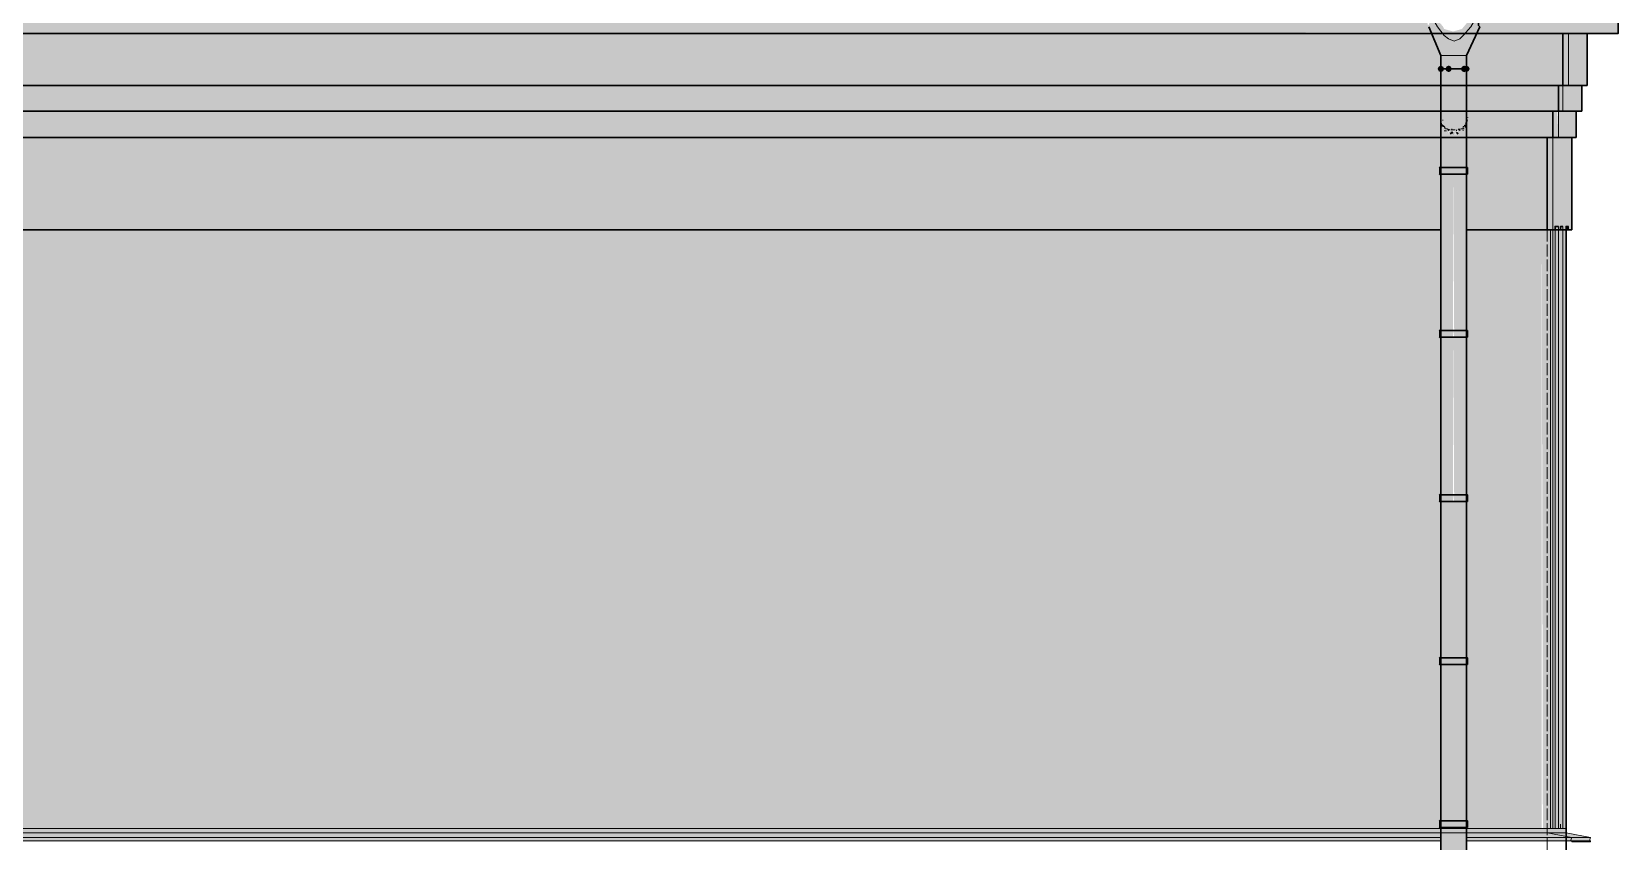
# Model space of a CAD drawing. Header units: millimetres. Extents: x -11345 to 411485, y -9810 to 73012.
# Drawn here: x 315756 to 321813, y 11870 to 14960 of the extents above; entities that cross this region are included whole.
import ezdxf

# ---------------------------------------------------------------- set-up
doc = ezdxf.new("R2010")
doc.units = ezdxf.units.MM
doc.linetypes.add('PDF_IMPORT', pattern=[1, 0.8, -0.2])
for name, color, linetype, true_color in [('PDF _Крыша', 9, 'Continuous', 0x808080), ('PDF _Обобщенные модели', 7, 'Continuous', 0xb5bcbf), ('PDF _Ограждение', 7, 'Continuous', 0x7f7f7f), ('PDF _Стены штриховка поверхности', 7, 'Continuous', 0xcacbcc)]:
    doc.layers.add(name, color=color, linetype=linetype, true_color=true_color)
doc.layers.add('PDF _Линии', color=7, linetype='Continuous')
doc.layers.add('PDF _Стены наружные', color=7, linetype='Continuous')

msp = doc.modelspace()

# ---------------------------------------------------------------- hatches: boundary and pattern name
at = {"layer": 'PDF _Крыша', "transparency": 33554559}
for points in [[(321063.9962, 15030.30085), (306548.9077, 15030.30085), (306527.74251, 14992.20351), (306523.50947, 14987.97047), (306523.50947, 14966.80528), (306519.27643, 14958.3392), (306519.27643, 14954.10616), (318545.33838, 14954.10616), (321097.86051, 14958.3392), (321093.62747, 14966.80528), (321089.39443, 14979.50439), (321089.39443, 14983.73743), (321085.16139, 14987.97047), (321085.16139, 14992.20351)], [(321813.24399, 15030.30085), (321305.27938, 15030.30085), (321279.88115, 14987.97047), (321284.11419, 14975.27135), (321271.41508, 14954.10616), (321813.24399, 14954.10616)]]:
    msp.add_hatch(color=256, dxfattribs=at).paths.add_polyline_path(points)
at = {"layer": 'PDF _Линии', "transparency": 33554559}
for points in [[(321148.65697, 14818.64894), (321144.42393, 14827.11501), (321135.95785, 14831.34805), (321127.49177, 14827.11501), (321123.25874, 14818.64894), (321127.49177, 14810.18286), (321135.95785, 14805.94982), (321144.42393, 14810.18286)], [(321148.65697, 14818.64894), (321144.42393, 14827.11501), (321135.95785, 14831.34805), (321127.49177, 14827.11501), (321123.25874, 14818.64894), (321127.49177, 14810.18286), (321135.95785, 14805.94982), (321144.42393, 14810.18286)], [(321178.28823, 14818.64894), (321174.0552, 14827.11501), (321165.58912, 14831.34805), (321157.12304, 14827.11501), (321152.89, 14818.64894), (321157.12304, 14810.18286), (321165.58912, 14805.94982), (321174.0552, 14810.18286)], [(321237.55077, 14818.64894), (321233.31773, 14827.11501), (321224.85166, 14831.34805), (321216.38558, 14827.11501), (321212.15254, 14818.64894), (321216.38558, 14810.18286), (321224.85166, 14805.94982), (321233.31773, 14810.18286)], [(321246.01685, 14818.64894), (321241.78381, 14827.11501), (321233.31773, 14831.34805), (321224.85166, 14827.11501), (321220.61862, 14818.64894), (321224.85166, 14810.18286), (321233.31773, 14805.94982), (321241.78381, 14810.18286)], [(321246.01685, 14818.64894), (321241.78381, 14827.11501), (321233.31773, 14831.34805), (321224.85166, 14827.11501), (321220.61862, 14818.64894), (321224.85166, 14810.18286), (321233.31773, 14805.94982), (321241.78381, 14810.18286)]]:
    msp.add_hatch(color=256, dxfattribs=at).paths.add_polyline_path(points)
at = {"layer": 'PDF _Обобщенные модели', "transparency": 33554559}
h = msp.add_hatch(color=256, dxfattribs=at)
h.paths.add_polyline_path([(321106.32658, 15007.01914), (321102.09354, 15013.3687), (321093.62747, 15026.06781), (321085.16139, 15038.76693), (321089.39443, 15026.06781), (321093.62747, 15013.3687), (321093.62747, 14996.43655), (321089.39443, 14987.97047), (321089.39443, 14979.50439), (321093.62747, 14962.57224), (321102.09354, 14949.87312), (321106.32658, 14932.94097), (321110.55962, 14924.47489), (321135.95785, 14869.4454), (321135.95785, 14623.92917), (321140.19089, 14611.23006), (321144.42393, 14602.76398), (321152.89, 14598.53094), (321155.00652, 14594.2979), (321152.89, 14594.2979), (321144.42393, 14602.76398), (321144.42393, 14598.53094), (321140.19089, 14606.99702), (321135.95785, 14619.69613), (321135.95785, 14606.99702), (321140.19089, 14602.76398), (321140.19089, 14598.53094), (321135.95785, 14606.99702), (321135.95785, 14441.90852), (321131.72481, 14441.90852), (321135.95785, 14416.51029), (321135.95785, 13819.65189), (321131.72481, 13819.65189), (321135.95785, 13794.25366), (321135.95785, 13193.16221), (321131.72481, 13193.16221), (321135.95785, 13167.76398), (321135.95785, 12570.90557), (321131.72481, 12570.90557), (321135.95785, 12545.50734), (321135.95785, 11948.64894), (321131.72481, 11948.64894), (321131.72481, 11923.25071), (321135.95785, 11923.25071), (321135.95785, 11322.15926), (321131.72481, 11322.15926), (321131.72481, 11296.76103), (321135.95785, 11296.76103), (321135.95785, 10699.90262), (321131.72481, 10699.90262), (321135.95785, 10674.50439), (321135.95785, 10073.41295), (321131.72481, 10073.41295), (321135.95785, 10052.24776), (321135.95785, 9451.15631), (321131.72481, 9451.15631), (321135.95785, 9425.75808), (321135.95785, 8828.89967), (321131.72481, 8828.89967), (321135.95785, 8803.50144), (321135.95785, 8202.41), (321131.72481, 8202.41), (321135.95785, 8177.01177), (321135.95785, 7580.15336), (321131.72481, 7580.15336), (321135.95785, 7554.75513), (321135.95785, 6957.89672), (321131.72481, 6957.89672), (321135.95785, 6932.49849), (321182.52127, 6932.49849), (321233.31773, 6932.49849), (321233.31773, 14602.76398), (321229.08469, 14596.41442), (321229.08469, 14602.76398), (321233.31773, 14602.76398), (321233.31773, 14615.46309), (321229.08469, 14611.23006), (321229.08469, 14606.99702), (321224.85166, 14602.76398), (321229.08469, 14611.23006), (321233.31773, 14619.69613), (321233.31773, 14869.4454), (321258.71596, 14924.47489), (321262.949, 14932.94097), (321267.18204, 14945.64009), (321271.41508, 14954.10616), (321279.88115, 14975.27135), (321284.11419, 14979.50439), (321279.88115, 14992.20351), (321279.88115, 15017.60174), (321284.11419, 15034.53389), (321284.11419, 15042.99997), (321292.58027, 15051.46604), (321267.18204, 15051.46604), (321262.949, 15042.99997), (321246.01685, 15009.13566), (321237.55077, 14996.43655), (321216.38558, 14971.03832), (321186.75431, 14962.57224), (321178.28823, 14962.57224), (321148.65697, 14971.03832), (321144.42393, 14979.50439), (321123.25874, 15004.90262), (321119.0257, 15009.13566), (321102.09354, 15051.46604), (321080.92835, 15051.46604), (321106.32658, 15009.13566)])
h.paths.add_polyline_path([(321110.55962, 14996.43655), (321110.55962, 14998.55307), (321114.79266, 14992.20351)], flags=0)
h.paths.add_polyline_path([(321207.9195, 14932.94097), (321186.75431, 14924.47489), (321203.68646, 14932.94097)], flags=0)
h.paths.add_polyline_path([(321224.85166, 14598.53094), (321226.96818, 14600.64746), (321224.85166, 14594.2979), (321220.61862, 14594.2979)], flags=0)
h.paths.add_polyline_path([(321216.38558, 14594.2979), (321212.15254, 14590.06486), (321210.03602, 14590.06486)], flags=0)
h.paths.add_polyline_path([(321220.61862, 14585.83183), (321224.85166, 14590.06486), (321220.61862, 14581.59879)], flags=0)
h.paths.add_polyline_path([(321195.22039, 14585.83183), (321186.75431, 14581.59879), (321186.75431, 14577.36575), (321182.52127, 14568.89967), (321182.52127, 14581.59879), (321186.75431, 14581.59879), (321190.98735, 14585.83183)], flags=0)
h.paths.add_polyline_path([(321186.75431, 14568.89967), (321195.22039, 14573.13271), (321195.22039, 14568.89967)], flags=0)
h.paths.add_polyline_path([(321182.52127, 14416.51029), (321186.75431, 13819.65189), (321182.52127, 13819.65189), (321186.75431, 13794.25366), (321182.52127, 13794.25366), (321186.75431, 13193.16221), (321182.52127, 13193.16221), (321186.75431, 13167.76398), (321182.52127, 13167.76398), (321182.52127, 13193.16221), (321182.52127, 13794.25366), (321182.52127, 13819.65189)], flags=0)
h.paths.add_polyline_path([(321195.22039, 14577.36575), (321199.45343, 14581.59879), (321199.45343, 14574.54372), (321198.39517, 14574.19097)], flags=0)
h.paths.add_polyline_path([(321165.58912, 14581.59879), (321169.82216, 14581.59879), (321169.82216, 14577.36575)], flags=0)
h.paths.add_polyline_path([(321157.12304, 14577.36575), (321161.35608, 14577.36575), (321169.82216, 14573.13271), (321174.0552, 14581.59879), (321174.0552, 14577.36575), (321169.82216, 14573.13271), (321174.0552, 14573.13271), (321176.17172, 14571.01619), (321169.82216, 14573.13271), (321165.58912, 14573.13271)], flags=0)
h.paths.add_polyline_path([(321148.65697, 14590.06486), (321152.89, 14590.06486), (321157.12304, 14585.83183), (321158.1813, 14583.71531), (321157.12304, 14581.59879), (321157.12304, 14585.83183), (321152.89, 14585.83183), (321152.89, 14590.06486), (321148.65697, 14585.83183)], flags=0)
h.paths.add_polyline_path([(321235.85756, 14962.57224), (321229.08469, 14954.10616), (321233.31773, 14962.57224)], flags=0)
h.paths.add_polyline_path([(321241.78381, 14971.03832), (321246.01685, 14977.38787), (321246.01685, 14975.27135), (321240.3728, 14968.21629)], flags=0)
h.paths.add_polyline_path([(321261.53799, 15000.66958), (321258.71596, 14992.20351), (321250.24989, 14983.73743), (321258.71596, 14996.43655)], flags=0)
h.paths.add_polyline_path([(321135.95785, 5709.15041), (321131.72481, 5709.15041), (321135.95785, 5683.75218), (321135.95785, 5412.83773), (321233.31773, 5412.83773), (321233.31773, 6932.49849), (321182.52127, 6928.26545), (321182.52127, 6932.49849), (321135.95785, 6928.26545), (321135.95785, 6331.40705), (321131.72481, 6331.40705), (321135.95785, 6306.00882)])
for points in [[(321135.95785, 14441.90852), (321135.95785, 14446.14156), (321131.72481, 14446.14156), (321127.49177, 14441.90852), (321131.72481, 14437.67548), (321135.95785, 14437.67548)], [(321135.95785, 14416.51029), (321135.95785, 14420.74333), (321131.72481, 14420.74333), (321127.49177, 14416.51029), (321131.72481, 14412.27725), (321135.95785, 14412.27725)], [(321135.95785, 13819.65189), (321135.95785, 13823.88492), (321131.72481, 13823.88492), (321127.49177, 13819.65189), (321131.72481, 13815.41885), (321135.95785, 13815.41885)], [(321135.95785, 13794.25366), (321135.95785, 13798.48669), (321131.72481, 13798.48669), (321127.49177, 13794.25366), (321131.72481, 13790.02062), (321135.95785, 13790.02062)], [(321135.95785, 13193.16221), (321135.95785, 13197.39525), (321131.72481, 13197.39525), (321127.49177, 13193.16221), (321131.72481, 13188.92917), (321135.95785, 13188.92917)], [(321135.95785, 13167.76398), (321135.95785, 13171.99702), (321131.72481, 13171.99702), (321127.49177, 13167.76398), (321131.72481, 13163.53094), (321135.95785, 13163.53094)], [(321135.95785, 12570.90557), (321135.95785, 12575.13861), (321131.72481, 12575.13861), (321127.49177, 12570.90557), (321131.72481, 12566.67253), (321135.95785, 12566.67253)], [(321135.95785, 12545.50734), (321135.95785, 12549.74038), (321131.72481, 12549.74038), (321127.49177, 12545.50734), (321131.72481, 12541.2743), (321135.95785, 12541.2743)], [(321135.95785, 11948.64894), (321135.95785, 11952.88197), (321131.72481, 11952.88197), (321127.49177, 11948.64894), (321131.72481, 11944.4159), (321135.95785, 11944.4159)], [(321135.95785, 11923.25071), (321135.95785, 11927.48374), (321131.72481, 11927.48374), (321127.49177, 11923.25071), (321131.72481, 11919.01767), (321135.95785, 11919.01767)]]:
    msp.add_hatch(color=7, dxfattribs=at).paths.add_polyline_path(points)
at = {"layer": 'PDF _Ограждение', "true_color": 0x373f43, "transparency": 33554559}
msp.add_hatch(color=149, dxfattribs=at).paths.add_polyline_path([(321135.95785, 11919.01767), (306476.94605, 11919.01767), (306476.94605, 11868.22121), (321135.95785, 11868.22121)])
h = msp.add_hatch(color=149, dxfattribs=at)
h.paths.add_polyline_path([(321635.45638, 11885.15336), (321542.32953, 11902.08551), (321550.79561, 11902.08551)])
h.paths.add_polyline_path([(321703.18499, 11872.45425), (321707.41803, 11885.15336), (321614.29118, 11902.08551), (321614.29118, 11919.01767), (321233.31773, 11919.01767), (321233.31773, 11868.22121), (321707.41803, 11868.22121), (321707.41803, 11872.45425)], flags=0)
at = {"layer": 'PDF _Стены наружные', "true_color": 0xe2e2e2, "transparency": 33554687}
for points in [[(321555.02865, 11919.01767), (321563.49472, 11919.01767), (321563.49472, 14204.85838), (321555.02865, 14204.85838)], [(321571.9608, 14217.55749), (321571.9608, 11919.01767), (321584.65992, 11919.01767), (321584.65992, 14217.55749)], [(321593.12599, 11919.01767), (321601.59207, 11919.01767), (321601.59207, 14217.55749), (321593.12599, 14217.55749)], [(321622.75726, 14217.55749), (321614.29118, 14217.55749), (321614.29118, 14204.85838), (321622.75726, 14204.85838)]]:
    msp.add_hatch(color=254, dxfattribs=at).paths.add_polyline_path(points)
at = {"layer": 'PDF _Стены штриховка поверхности', "true_color": 0xfbfbf4, "transparency": 33554687}
h = msp.add_hatch(color=7, dxfattribs=at)
h.paths.add_polyline_path([(311907.93425, 11919.01767), (311907.93425, 14217.55749), (313571.51832, 14217.55749), (313571.51832, 11919.01767), (321135.95785, 11919.01767), (321135.95785, 14869.4454), (321097.86051, 14954.10616), (306519.27643, 14954.10616), (306481.17909, 14869.4454), (306476.94605, 14860.97932), (306476.94605, 11919.01767), (307869.61567, 11919.01767), (307869.61567, 14217.55749), (309528.9667, 14217.55749), (309528.9667, 11919.01767)])
h.paths.add_polyline_path([(309550.13189, 11935.94982), (309545.89885, 14204.85838), (309550.13189, 14204.85838)], flags=0)
h = msp.add_hatch(color=7, dxfattribs=at)
h.paths.add_polyline_path([(321584.65992, 14657.79348), (321584.65992, 14556.20056), (321580.42688, 14657.79348)])
h.paths.add_polyline_path([(321233.31773, 14865.21236), (321233.31773, 14657.79348), (321563.49472, 14657.79348), (321309.51242, 14653.56044), (321233.31773, 14653.56044), (321233.31773, 11919.01767), (321521.16434, 11919.01767), (321521.16434, 14204.85838), (321525.39738, 11919.01767), (321555.02865, 11919.01767), (321555.02865, 14204.85838), (321563.49472, 14204.85838), (321563.49472, 11919.01767), (321571.9608, 11919.01767), (321571.9608, 14217.55749), (321584.65992, 14217.55749), (321584.65992, 11919.01767), (321593.12599, 11919.01767), (321593.12599, 14217.55749), (321601.59207, 14217.55749), (321601.59207, 11919.01767), (321614.29118, 11919.01767), (321614.29118, 14217.55749), (321622.75726, 14217.55749), (321622.75726, 14204.85838), (321635.45638, 14204.85838), (321635.45638, 14556.20056), (321652.38853, 14556.20056), (321652.38853, 14657.79348), (321673.55372, 14657.79348), (321673.55372, 14755.15336), (321694.71891, 14755.15336), (321694.71891, 14954.10616), (321271.41508, 14954.10616)], flags=0)

# ---------------------------------------------------------------- linework, layer by layer
at = {"layer": 'PDF _Линии', "lineweight": 30, "ltscale": 40.440327}
msp.add_lwpolyline([(291242.24104, 17874.90262), (316826.72481, 17874.90262), (321813.24399, 15030.30085), (321813.24399, 14954.10616), (299107.22629, 14954.10616)], dxfattribs=at)
at = {"layer": 'PDF _Линии', "lineweight": 30}
for points in [[(321089.39443, 14979.50439), (321135.95785, 14869.4454), (321135.95785, 14818.64894), (321144.42393, 14818.64894), (321148.65697, 14818.64894), (321165.58912, 14818.64894), (321186.75431, 14818.64894), (321203.68646, 14818.64894), (321207.9195, 14818.64894), (321224.85166, 14818.64894), (321233.31773, 14818.64894), (321233.31773, 14869.4454), (321284.11419, 14979.50439), (321279.88115, 14983.73743), (321279.88115, 15000.66958), (321279.88115, 15026.06781), (321292.58027, 15051.46604), (321267.18204, 15051.46604)], [(321601.59207, 14755.15336), (321601.59207, 14954.10616)], [(321694.71891, 14755.15336), (321694.71891, 14954.10616)], [(321135.95785, 5412.83773), (321135.95785, 14429.20941), (321135.95785, 14475.77283), (321135.95785, 14484.23891), (321135.95785, 14488.47194), (321135.95785, 14496.93802), (321135.95785, 14501.17106), (321135.95785, 14505.4041), (321135.95785, 14513.87017), (321135.95785, 14518.10321), (321135.95785, 14522.33625), (321135.95785, 14530.80233), (321135.95785, 14535.03537), (321135.95785, 14539.2684), (321135.95785, 14547.73448), (321135.95785, 14551.96752), (321135.95785, 14556.20056), (321135.95785, 14560.4336), (321135.95785, 14564.66663), (321135.95785, 14573.13271), (321135.95785, 14577.36575), (321135.95785, 14581.59879), (321135.95785, 14585.83183), (321135.95785, 14590.06486), (321135.95785, 14594.2979), (321135.95785, 14598.53094), (321135.95785, 14602.76398), (321135.95785, 14606.99702), (321135.95785, 14611.23006), (321135.95785, 14615.46309), (321135.95785, 14619.69613), (321135.95785, 14632.39525), (321135.95785, 14636.62829), (321135.95785, 14640.86132), (321135.95785, 14645.09436), (321135.95785, 14649.3274), (321135.95785, 14653.56044), (321135.95785, 14657.79348), (321135.95785, 14662.02652), (321135.95785, 14666.25955), (321135.95785, 14670.49259), (321135.95785, 14674.72563), (321135.95785, 14678.95867), (321135.95785, 14683.19171), (321135.95785, 14687.42475), (321135.95785, 14691.65779), (321135.95785, 14695.89082), (321135.95785, 14704.3569), (321135.95785, 14708.58994), (321135.95785, 14712.82298), (321135.95785, 14717.05602), (321135.95785, 14725.52209), (321135.95785, 14729.75513), (321135.95785, 14733.98817), (321135.95785, 14742.45425), (321135.95785, 14746.68728), (321135.95785, 14755.15336), (321135.95785, 14759.3864), (321135.95785, 14763.61944), (321135.95785, 14772.08551), (321135.95785, 14818.64894)], [(321233.31773, 5412.83773), (321233.31773, 14429.20941), (321233.31773, 14475.77283), (321233.31773, 14484.23891), (321233.31773, 14488.47194), (321233.31773, 14496.93802), (321233.31773, 14501.17106), (321233.31773, 14505.4041), (321233.31773, 14513.87017), (321233.31773, 14518.10321), (321233.31773, 14522.33625), (321233.31773, 14530.80233), (321233.31773, 14535.03537), (321233.31773, 14539.2684), (321233.31773, 14547.73448), (321233.31773, 14551.96752), (321233.31773, 14556.20056), (321233.31773, 14560.4336), (321233.31773, 14564.66663), (321233.31773, 14568.89967), (321233.31773, 14573.13271), (321233.31773, 14581.59879), (321233.31773, 14585.83183), (321233.31773, 14590.06486), (321233.31773, 14594.2979), (321233.31773, 14598.53094), (321233.31773, 14602.76398), (321233.31773, 14606.99702), (321233.31773, 14611.23006), (321233.31773, 14615.46309), (321233.31773, 14632.39525), (321233.31773, 14636.62829), (321233.31773, 14640.86132), (321233.31773, 14645.09436), (321233.31773, 14649.3274), (321233.31773, 14653.56044), (321233.31773, 14657.79348), (321233.31773, 14662.02652), (321233.31773, 14666.25955), (321233.31773, 14670.49259), (321233.31773, 14674.72563), (321233.31773, 14678.95867), (321233.31773, 14683.19171), (321233.31773, 14687.42475), (321233.31773, 14691.65779), (321233.31773, 14695.89082), (321233.31773, 14700.12386), (321233.31773, 14708.58994), (321233.31773, 14712.82298), (321233.31773, 14717.05602), (321233.31773, 14725.52209), (321233.31773, 14729.75513), (321233.31773, 14733.98817), (321233.31773, 14742.45425), (321233.31773, 14746.68728), (321233.31773, 14755.15336), (321233.31773, 14759.3864), (321233.31773, 14763.61944), (321233.31773, 14772.08551), (321233.31773, 14818.64894)], [(321584.65992, 14657.79348), (321584.65992, 14755.15336)], [(321673.55372, 14657.79348), (321673.55372, 14755.15336)], [(321563.49472, 14556.20056), (321563.49472, 14657.79348)], [(321652.38853, 14556.20056), (321652.38853, 14657.79348)], [(321635.45638, 14204.85838), (321635.45638, 14556.20056), (321635.45638, 14204.85838), (321233.31773, 14204.85838)], [(321542.32953, 14204.85838), (321542.32953, 14556.20056)], [(313571.51832, 14217.55749), (313571.51832, 14204.85838), (321135.95785, 14204.85838)], [(321571.9608, 14204.85838), (321571.9608, 14217.55749), (321584.65992, 14217.55749)], [(321593.12599, 14204.85838), (321593.12599, 14217.55749), (321601.59207, 14217.55749)], [(321614.29118, 14204.85838), (321614.29118, 14217.55749), (321622.75726, 14217.55749)]]:
    msp.add_lwpolyline(points, dxfattribs=at)
at = {"layer": 'PDF _Линии', "lineweight": 30, "ltscale": 146.595292}
for points in [[(299234.21744, 14755.15336), (321694.71891, 14755.15336)], [(299297.71301, 14657.79348), (321673.55372, 14657.79348)], [(299191.88705, 14556.20056), (321652.38853, 14556.20056)]]:
    msp.add_lwpolyline(points, dxfattribs=at)
at = {"layer": 'PDF _Линии', "lineweight": 30}
for points in [[(321135.95785, 14619.69613), (321135.95785, 14632.39525)], [(321233.31773, 14632.39525), (321233.31773, 14615.46309)], [(321237.55077, 14416.51029), (321237.55077, 14441.90852), (321182.52127, 14441.90852), (321131.72481, 14441.90852), (321131.72481, 14416.51029), (321182.52127, 14416.51029)], [(321237.55077, 13794.25366), (321237.55077, 13819.65189), (321182.52127, 13819.65189), (321131.72481, 13819.65189), (321131.72481, 13794.25366), (321182.52127, 13794.25366)], [(321237.55077, 13167.76398), (321237.55077, 13193.16221), (321182.52127, 13193.16221), (321131.72481, 13193.16221), (321131.72481, 13167.76398), (321182.52127, 13167.76398)], [(321237.55077, 12545.50734), (321237.55077, 12570.90557), (321182.52127, 12570.90557), (321131.72481, 12570.90557), (321131.72481, 12545.50734), (321182.52127, 12545.50734)], [(321237.55077, 11923.25071), (321237.55077, 11948.64894), (321182.52127, 11948.64894), (321131.72481, 11948.64894), (321131.72481, 11923.25071), (321182.52127, 11923.25071)]]:
    msp.add_lwpolyline(points, close=True, dxfattribs=at)
for points in [[(321138.7372, 14607.25952, 0.0145597137), (321139.47257, 14604.52411, -0.0145597137)], [(321232.74069, 14604.59877, 0.0150401614), (321233.49307, 14607.42622, -0.0150401614)], [(321171.88792, 14571.96456, 0.0176011688), (321175.19687, 14571.08083, -0.0176011688)], [(321197.07001, 14571.09835, 0.0218433267), (321201.16517, 14572.2364, -0.0218433267)], [(321219.37317, 14582.99586, 0.0084110624), (321220.5464, 14584.13233, -0.0084110624)]]:
    msp.add_lwpolyline(points, format="xyb", close=True, dxfattribs=at)
at = {"layer": 'PDF _Линии', "lineweight": 30, "ltscale": 23.705851}
msp.add_lwpolyline([(321614.29118, 14204.85838), (321614.29118, 921.58404), (321614.29118, 2424.31265), (321622.75726, 2424.31265), (321622.75726, 917.351)], dxfattribs=at)
at = {"layer": 'PDF _Линии', "lineweight": 30}
msp.add_arc((321186.02583, 14618.5259), 48.74934, 357.68313869, 359.10383176, dxfattribs=at)
msp.add_arc((321186.02583, 14618.5259), 48.74934, 357.68313869, 359.10383176, dxfattribs=at)
at = {"layer": 'PDF _Обобщенные модели', "color": 7, "lineweight": 18}
for points in [[(321292.58027, 15051.46604), (321250.24989, 14979.50439), (321220.61862, 14945.64009), (321207.9195, 14932.94097), (321186.75431, 14924.47489), (321165.58912, 14932.94097), (321148.65697, 14945.64009), (321123.25874, 14979.50439), (321080.92835, 15051.46604)], [(321233.31773, 14869.4454), (321186.75431, 14869.4454), (321135.95785, 14869.4454)], [(321233.31773, 14441.90852), (321237.55077, 14441.90852)], [(321233.31773, 14416.51029), (321237.55077, 14416.51029)], [(321233.31773, 13819.65189), (321237.55077, 13819.65189)], [(321233.31773, 13794.25366), (321237.55077, 13794.25366)], [(321233.31773, 13193.16221), (321237.55077, 13193.16221)], [(321233.31773, 13167.76398), (321237.55077, 13167.76398)], [(321233.31773, 12570.90557), (321237.55077, 12570.90557)], [(321233.31773, 12545.50734), (321237.55077, 12545.50734)], [(321233.31773, 11948.64894), (321237.55077, 11948.64894)], [(321233.31773, 11923.25071), (321237.55077, 11923.25071)]]:
    msp.add_lwpolyline(points, dxfattribs=at)
at = {"layer": 'PDF _Обобщенные модели', "lineweight": 0}
for points in [[(321186.75431, 14924.47489), (321186.75431, 14924.47489), (321186.75431, 14924.47489)], [(321135.95785, 14615.46309), (321135.95785, 14615.46309), (321135.95785, 14615.46309)], [(321135.95785, 14606.99702), (321135.95785, 14606.99702), (321135.95785, 14606.99702)], [(321140.19089, 14606.99702), (321140.19089, 14606.99702), (321140.19089, 14606.99702)], [(321148.65697, 14598.53094), (321148.65697, 14598.53094), (321148.65697, 14598.53094)], [(321229.08469, 14606.99702), (321229.08469, 14606.99702), (321229.08469, 14606.99702)], [(321229.08469, 14602.76398), (321229.08469, 14602.76398), (321229.08469, 14602.76398)], [(321233.31773, 14619.69613), (321233.31773, 14619.69613), (321233.31773, 14619.69613)], [(321233.31773, 14606.99702), (321233.31773, 14606.99702), (321233.31773, 14606.99702)], [(321148.65697, 14590.06486), (321148.65697, 14590.06486), (321148.65697, 14590.06486)], [(321148.65697, 14585.83183), (321148.65697, 14585.83183), (321148.65697, 14585.83183)], [(321161.35608, 14590.06486), (321161.35608, 14590.06486), (321161.35608, 14590.06486)], [(321161.35608, 14577.36575), (321161.35608, 14577.36575), (321161.35608, 14577.36575)], [(321169.82216, 14577.36575), (321169.82216, 14577.36575), (321169.82216, 14577.36575)], [(321169.82216, 14573.13271), (321169.82216, 14573.13271), (321169.82216, 14573.13271)], [(321174.0552, 14585.83183), (321174.0552, 14585.83183), (321174.0552, 14585.83183)], [(321174.0552, 14585.83183), (321174.0552, 14585.83183), (321174.0552, 14585.83183)], [(321186.75431, 14585.83183), (321174.0552, 14585.83183), (321186.75431, 14585.83183)], [(321174.0552, 14577.36575), (321174.0552, 14577.36575), (321174.0552, 14577.36575)], [(321182.52127, 14568.89967), (321182.52127, 14568.89967), (321182.52127, 14568.89967)], [(321195.22039, 14577.36575), (321195.22039, 14577.36575), (321195.22039, 14577.36575)], [(321195.22039, 14577.36575), (321195.22039, 14577.36575), (321195.22039, 14577.36575)], [(321199.45343, 14585.83183), (321199.45343, 14585.83183), (321199.45343, 14585.83183)], [(321199.45343, 14577.36575), (321199.45343, 14577.36575), (321199.45343, 14577.36575)], [(321199.45343, 14573.13271), (321199.45343, 14573.13271), (321199.45343, 14573.13271)], [(321207.9195, 14590.06486), (321207.9195, 14590.06486), (321207.9195, 14590.06486)], [(321220.61862, 14585.83183), (321220.61862, 14585.83183), (321220.61862, 14585.83183)], [(321220.61862, 14585.83183), (321220.61862, 14585.83183), (321220.61862, 14585.83183)]]:
    msp.add_lwpolyline(points, close=True, dxfattribs=at)
for points in [[(321140.19089, 14606.99702), (321135.95785, 14619.69613), (321140.19089, 14606.99702)], [(321135.95785, 14606.99702), (321135.95785, 14606.99702), (321135.95785, 14606.99702)], [(321135.95785, 14606.99702), (321135.95785, 14606.99702), (321135.95785, 14606.99702)], [(321140.19089, 14598.53094), (321135.95785, 14606.99702), (321140.19089, 14598.53094)], [(321135.95785, 14606.99702), (321135.95785, 14606.99702), (321135.95785, 14606.99702)], [(321140.19089, 14598.53094), (321135.95785, 14606.99702), (321140.19089, 14598.53094)], [(321140.19089, 14606.99702), (321135.95785, 14606.99702), (321140.19089, 14606.99702)], [(321144.42393, 14598.53094), (321140.19089, 14606.99702), (321144.42393, 14598.53094)], [(321140.19089, 14598.53094), (321140.19089, 14598.53094), (321140.19089, 14598.53094)], [(321140.19089, 14598.53094), (321140.19089, 14598.53094), (321140.19089, 14598.53094)], [(321148.65697, 14598.53094), (321144.42393, 14602.76398), (321148.65697, 14598.53094)], [(321148.65697, 14598.53094), (321144.42393, 14598.53094), (321148.65697, 14598.53094)], [(321148.65697, 14598.53094), (321148.65697, 14598.53094), (321148.65697, 14598.53094)], [(321148.65697, 14598.53094), (321148.65697, 14598.53094), (321148.65697, 14598.53094)], [(321152.89, 14590.06486), (321148.65697, 14598.53094), (321152.89, 14590.06486)], [(321152.89, 14594.2979), (321148.65697, 14598.53094), (321152.89, 14594.2979)], [(321224.85166, 14598.53094), (321220.61862, 14598.53094), (321224.85166, 14598.53094)], [(321220.61862, 14598.53094), (321220.61862, 14598.53094), (321220.61862, 14598.53094)], [(321220.61862, 14598.53094), (321220.61862, 14598.53094), (321220.61862, 14598.53094)], [(321224.85166, 14598.53094), (321220.61862, 14598.53094), (321224.85166, 14598.53094)], [(321220.61862, 14598.53094), (321220.61862, 14598.53094), (321220.61862, 14598.53094)], [(321220.61862, 14598.53094), (321220.61862, 14598.53094), (321220.61862, 14598.53094)], [(321220.61862, 14590.06486), (321220.61862, 14598.53094), (321220.61862, 14590.06486)], [(321229.08469, 14602.76398), (321224.85166, 14602.76398), (321229.08469, 14602.76398)], [(321233.31773, 14611.23006), (321229.08469, 14611.23006), (321233.31773, 14611.23006)], [(321229.08469, 14594.2979), (321229.08469, 14606.99702), (321229.08469, 14594.2979)], [(321229.08469, 14598.53094), (321229.08469, 14598.53094), (321229.08469, 14598.53094)], [(321233.31773, 14615.46309), (321233.31773, 14615.46309), (321233.31773, 14615.46309)], [(321233.31773, 14615.46309), (321233.31773, 14615.46309), (321233.31773, 14615.46309)], [(321233.31773, 14611.23006), (321233.31773, 14615.46309), (321233.31773, 14611.23006)], [(321233.31773, 14606.99702), (321233.31773, 14606.99702), (321233.31773, 14606.99702)], [(321233.31773, 14590.06486), (321233.31773, 14602.76398), (321233.31773, 14590.06486)], [(321140.19089, 14594.2979), (321140.19089, 14594.2979), (321140.19089, 14594.2979)], [(321148.65697, 14594.2979), (321148.65697, 14594.2979), (321148.65697, 14594.2979)], [(321148.65697, 14585.83183), (321148.65697, 14585.83183), (321148.65697, 14585.83183)], [(321148.65697, 14585.83183), (321148.65697, 14585.83183), (321148.65697, 14585.83183)], [(321148.65697, 14585.83183), (321148.65697, 14585.83183), (321148.65697, 14585.83183)], [(321148.65697, 14585.83183), (321148.65697, 14585.83183), (321148.65697, 14585.83183)], [(321148.65697, 14585.83183), (321148.65697, 14585.83183), (321148.65697, 14585.83183)], [(321148.65697, 14585.83183), (321148.65697, 14585.83183), (321148.65697, 14585.83183)], [(321157.12304, 14581.59879), (321148.65697, 14581.59879), (321157.12304, 14581.59879)], [(321148.65697, 14581.59879), (321148.65697, 14581.59879), (321148.65697, 14581.59879)], [(321161.35608, 14590.06486), (321152.89, 14590.06486), (321161.35608, 14590.06486)], [(321165.58912, 14581.59879), (321161.35608, 14590.06486), (321165.58912, 14581.59879)], [(321169.82216, 14585.83183), (321161.35608, 14590.06486), (321169.82216, 14585.83183)], [(321169.82216, 14585.83183), (321161.35608, 14585.83183), (321169.82216, 14585.83183)], [(321169.82216, 14577.36575), (321169.82216, 14577.36575), (321169.82216, 14577.36575)], [(321169.82216, 14573.13271), (321169.82216, 14573.13271), (321169.82216, 14573.13271)], [(321174.0552, 14577.36575), (321174.0552, 14577.36575), (321174.0552, 14577.36575)], [(321174.0552, 14577.36575), (321174.0552, 14577.36575), (321174.0552, 14577.36575)], [(321174.0552, 14577.36575), (321174.0552, 14577.36575), (321174.0552, 14577.36575)], [(321182.52127, 14577.36575), (321174.0552, 14577.36575), (321182.52127, 14577.36575)], [(321182.52127, 14577.36575), (321174.0552, 14577.36575), (321182.52127, 14577.36575)], [(321174.0552, 14577.36575), (321174.0552, 14577.36575), (321174.0552, 14577.36575)], [(321174.0552, 14577.36575), (321174.0552, 14577.36575), (321174.0552, 14577.36575)], [(321182.52127, 14573.13271), (321174.0552, 14573.13271), (321182.52127, 14573.13271)], [(321182.52127, 14568.89967), (321182.52127, 14568.89967), (321182.52127, 14568.89967)], [(321190.98735, 14585.83183), (321186.75431, 14585.83183), (321190.98735, 14585.83183)], [(321195.22039, 14585.83183), (321195.22039, 14585.83183), (321195.22039, 14585.83183)], [(321195.22039, 14585.83183), (321195.22039, 14585.83183), (321195.22039, 14585.83183)], [(321195.22039, 14585.83183), (321195.22039, 14585.83183), (321195.22039, 14585.83183)], [(321195.22039, 14585.83183), (321195.22039, 14585.83183), (321195.22039, 14585.83183)], [(321195.22039, 14581.59879), (321195.22039, 14585.83183), (321195.22039, 14581.59879)], [(321199.45343, 14573.13271), (321195.22039, 14577.36575), (321199.45343, 14573.13271)], [(321199.45343, 14573.13271), (321195.22039, 14573.13271), (321199.45343, 14573.13271)], [(321199.45343, 14573.13271), (321199.45343, 14573.13271), (321199.45343, 14573.13271)], [(321199.45343, 14573.13271), (321199.45343, 14573.13271), (321199.45343, 14573.13271)], [(321199.45343, 14573.13271), (321199.45343, 14573.13271), (321199.45343, 14573.13271)], [(321207.9195, 14585.83183), (321203.68646, 14585.83183), (321207.9195, 14585.83183)], [(321207.9195, 14581.59879), (321207.9195, 14590.06486), (321207.9195, 14581.59879)], [(321207.9195, 14590.06486), (321207.9195, 14590.06486), (321207.9195, 14590.06486)], [(321207.9195, 14590.06486), (321207.9195, 14590.06486), (321207.9195, 14590.06486)], [(321207.9195, 14585.83183), (321207.9195, 14590.06486), (321207.9195, 14585.83183)], [(321220.61862, 14590.06486), (321212.15254, 14590.06486), (321220.61862, 14590.06486)], [(321220.61862, 14594.2979), (321220.61862, 14594.2979), (321220.61862, 14594.2979)], [(321220.61862, 14594.2979), (321220.61862, 14594.2979), (321220.61862, 14594.2979)], [(321220.61862, 14594.2979), (321220.61862, 14594.2979), (321220.61862, 14594.2979)], [(321224.85166, 14590.06486), (321220.61862, 14590.06486), (321224.85166, 14590.06486)], [(321220.61862, 14585.83183), (321220.61862, 14585.83183), (321220.61862, 14585.83183)], [(321220.61862, 14585.83183), (321220.61862, 14585.83183), (321220.61862, 14585.83183)], [(321220.61862, 14585.83183), (321220.61862, 14585.83183), (321220.61862, 14585.83183)], [(321220.61862, 14581.59879), (321220.61862, 14581.59879), (321220.61862, 14581.59879)], [(321182.52127, 14416.51029), (321135.95785, 14416.51029), (321182.52127, 14416.51029)]]:
    msp.add_lwpolyline(points, dxfattribs=at)
at = {"layer": 'PDF _Обобщенные модели', "color": 7, "lineweight": 18}
for points in [[(321142.98104, 14624.1484, 0.0140527938), (321143.69089, 14621.50759, -0.0140527938)], [(321236.98839, 14621.5823, 0.0144987631), (321237.7144, 14624.31055, -0.0144987631)], [(321176.40243, 14588.8139, 0.0145460288), (321179.13903, 14588.08289, -0.0145460288)], [(321201.59381, 14588.10088, 0.0191551127), (321205.18503, 14589.10186, -0.0191551127)]]:
    msp.add_lwpolyline(points, format="xyb", close=True, dxfattribs=at)
for centre, radius, start, end in [((321185.9856, 14618.52656), 48.78958, 359.103788823, 0.046486269), ((321185.9856, 14618.52656), 48.78958, 359.103788823, 0.046486269), ((321190.28708, 14635.45975), 48.72112, 357.572580788, 359.10384843), ((321190.28708, 14635.45975), 48.72112, 357.572580788, 359.10384843)]:
    msp.add_arc(centre, radius, start, end, dxfattribs=at)
at = {"layer": 'PDF _Ограждение', "color": 7, "lineweight": 9, "ltscale": 146.595292}
for points in [[(299187.65402, 11902.08551), (321542.32953, 11902.08551), (321542.32953, 11919.01767), (298891.34133, 11919.01767)], [(321135.95785, 11885.15336), (298984.46818, 11885.15336)], [(298980.23514, 11872.45425), (321135.95785, 11872.45425), (298984.46818, 11872.45425)]]:
    msp.add_lwpolyline(points, dxfattribs=at)
at = {"layer": 'PDF _Ограждение', "color": 7, "lineweight": 9}
for points in [[(321707.41803, 11872.45425), (321703.18499, 11872.45425), (321631.22334, 11872.45425), (321635.45638, 11885.15336), (321233.31773, 11885.15336)], [(321703.18499, 11872.45425), (321707.41803, 11885.15336), (321635.45638, 11885.15336), (321542.32953, 11902.08551), (321614.29118, 11902.08551), (321614.29118, 11919.01767), (321542.32953, 11919.01767)], [(321707.41803, 11885.15336), (321614.29118, 11902.08551)]]:
    msp.add_lwpolyline(points, dxfattribs=at)
msp.add_lwpolyline([(321635.45638, 11868.22121), (321635.45638, 11872.45425), (321233.31773, 11872.45425), (321631.22334, 11872.45425), (321635.45638, 11872.45425), (321707.41803, 11872.45425), (321707.41803, 11868.22121)], close=True, dxfattribs=at)
at = {"layer": 'PDF _Стены наружные', "lineweight": 18}
for points in [[(321601.59207, 14657.79348), (321601.59207, 14755.15336), (321601.59207, 14954.10616)], [(321622.75726, 14954.10616), (321622.75726, 14755.15336)], [(321584.65992, 14556.20056), (321584.65992, 14657.79348), (321584.65992, 14755.15336)], [(321563.49472, 14657.79348), (321563.49472, 14556.20056), (321563.49472, 14204.85838), (321563.49472, 11919.01767)], [(321542.32953, 14204.85838), (321542.32953, 14556.20056)], [(321555.02865, 11919.01767), (321555.02865, 14204.85838)], [(321571.9608, 11919.01767), (321571.9608, 14204.85838)], [(321584.65992, 14217.55749), (321584.65992, 14204.85838), (321584.65992, 11919.01767)], [(321601.59207, 14217.55749), (321601.59207, 14204.85838), (321601.59207, 11919.01767)], [(321622.75726, 14217.55749), (321622.75726, 14204.85838)], [(321593.12599, 11919.01767), (321593.12599, 11935.94982)]]:
    msp.add_lwpolyline(points, dxfattribs=at)
at = {"layer": 'PDF _Стены наружные', "linetype": 'PDF_IMPORT', "lineweight": 18, "ltscale": 56.640052}
msp.add_lwpolyline([(321542.32953, 14204.85838), (321542.32953, -839.35991)], dxfattribs=at)
at = {"layer": 'PDF _Стены наружные', "color": 254, "lineweight": 0, "true_color": 0xe2e2e2}
for points in [[(321593.12599, 14204.85838), (321593.12599, 14204.85838), (321593.12599, 14204.85838)], [(321571.9608, 11919.01767), (321571.9608, 11919.01767), (321571.9608, 11919.01767)]]:
    msp.add_lwpolyline(points, close=True, dxfattribs=at)

doc.saveas('drawing.dxf')
